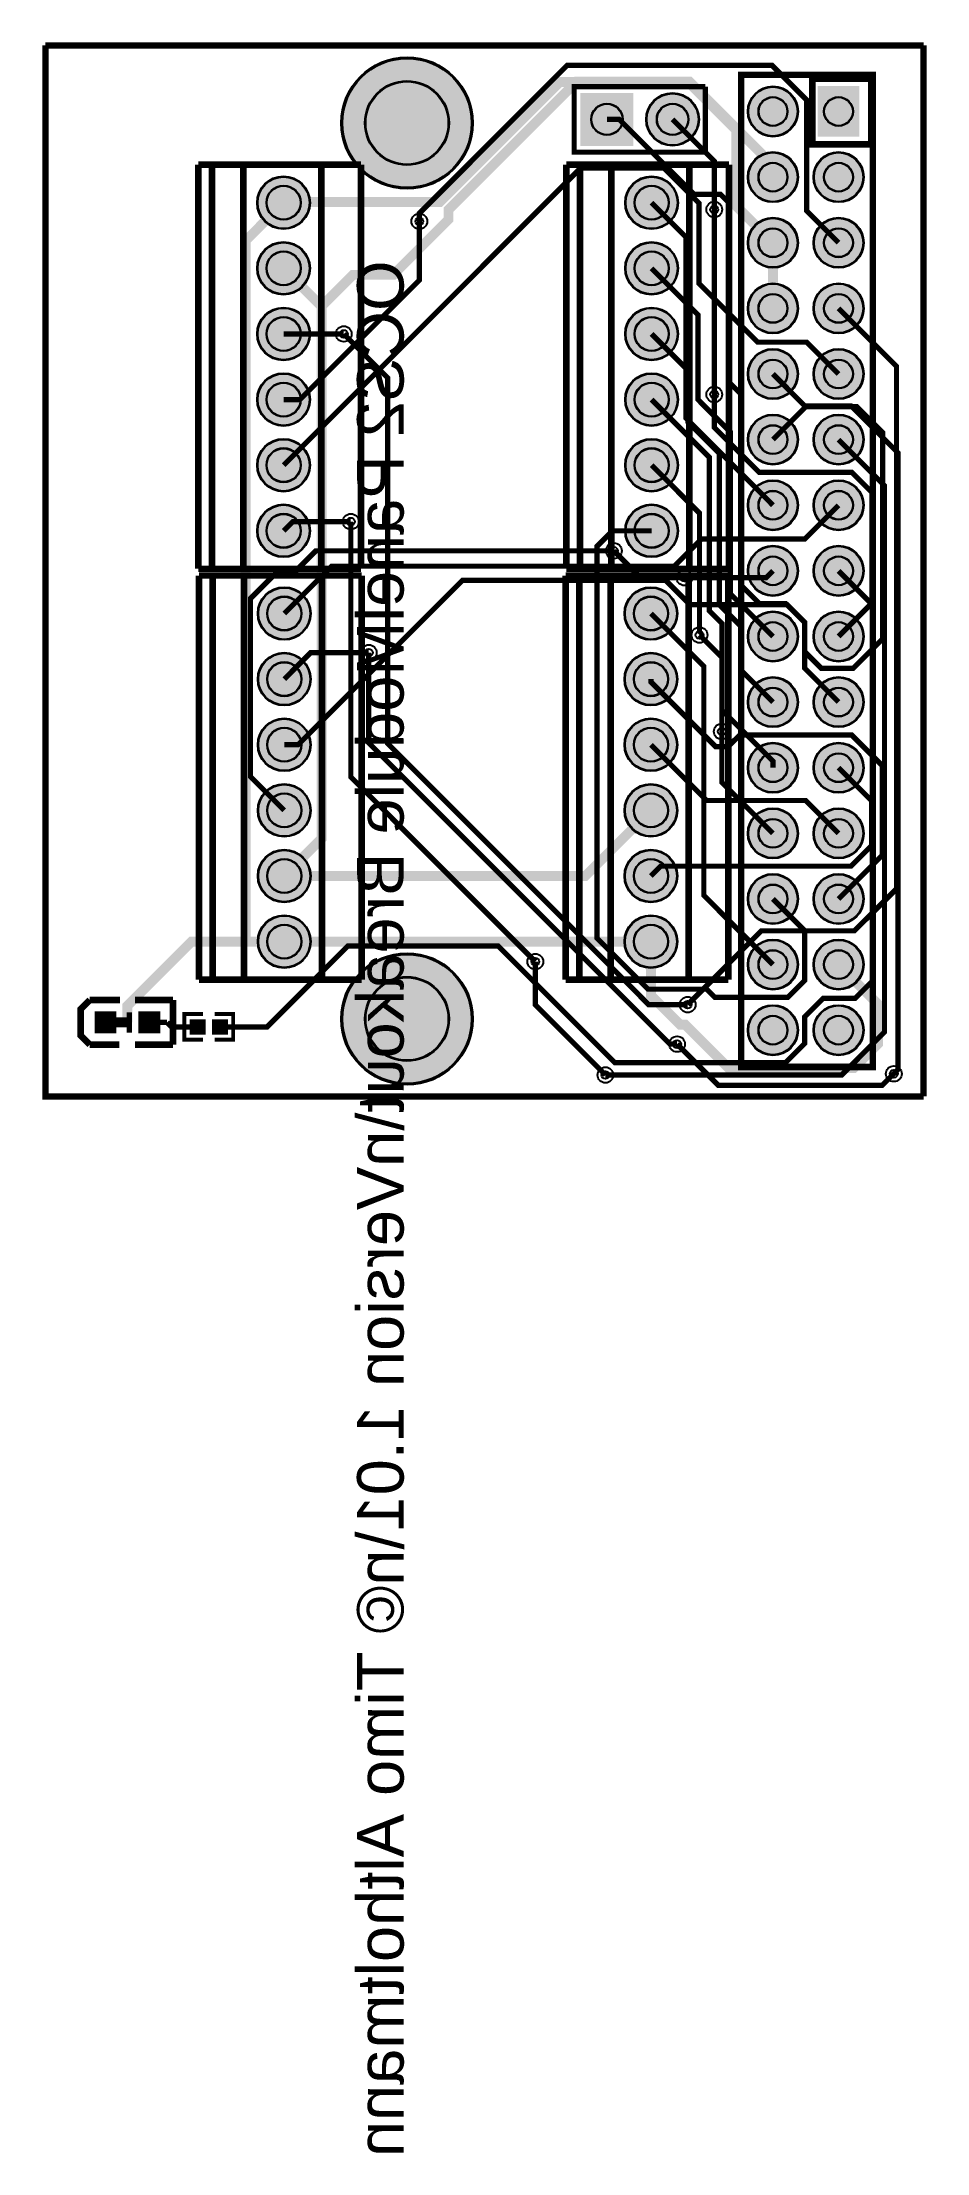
# Model space of a CAD drawing. Header units: millimetres. Extents: x -0.1 to 34.1, y -40.9 to 40.8.
import ezdxf

# ---------------------------------------------------------------- set-up
doc = ezdxf.new("R2010")
doc.units = ezdxf.units.MM
for name, color, linetype, true_color in [('BoardOutLine', 7, 'Continuous', 0xff00ff), ('BottomLayer', 7, 'Continuous', 0x0000ff), ('BottomSilkLayer', 7, 'Continuous', 0x66cc33), ('BottomSolderMaskLayer', 7, 'Continuous', 0xaa00ff), ('Document', 7, 'Continuous', 0xffffff), ('Hole', 7, 'Continuous', 0x222222), ('Multi-Layer', 7, 'Continuous', 0xc0c0c0), ('TopLayer', 7, 'Continuous', 0xff0000), ('TopPasteMaskLayer', 7, 'Continuous', 0x808080), ('TopSilkLayer', 7, 'Continuous', 0xffcc00), ('TopSolderMaskLayer', 7, 'Continuous', 0x800080)]:
    doc.layers.add(name, color=color, linetype=linetype, true_color=true_color)
doc.styles.get("Standard").update_dxf_attribs({"font": 'arial.ttf'})

msp = doc.modelspace()

# ---------------------------------------------------------------- hatches: boundary and pattern name
at = {"layer": 'BottomSolderMaskLayer'}
for points in [[(11.449, 37.68, 1), (16.551, 37.68, 1)], [(20.717, 38.846), (22.768, 38.846), (22.768, 36.795), (20.717, 36.795)], [(23.257, 37.821, 1), (25.308, 37.821, 1)], [(27.193, 38.125, 1), (29.144, 38.125, 1)], [(29.9, 39.106), (29.9, 37.145), (31.517, 37.145), (31.517, 39.106)], [(27.193, 35.585, 1), (29.144, 35.585, 1)], [(29.733, 35.585, 1), (31.684, 35.585, 1)], [(8.195, 34.595, 1), (10.246, 34.595, 1)], [(22.444, 34.595, 1), (24.495, 34.595, 1)], [(27.193, 33.045, 1), (29.144, 33.045, 1)], [(29.733, 33.045, 1), (31.684, 33.045, 1)], [(8.195, 32.055, 1), (10.246, 32.055, 1)], [(22.444, 32.055, 1), (24.495, 32.055, 1)], [(27.193, 30.505, 1), (29.144, 30.505, 1)], [(29.733, 30.505, 1), (31.684, 30.505, 1)], [(8.195, 29.515, 1), (10.246, 29.515, 1)], [(22.444, 29.515, 1), (24.495, 29.515, 1)], [(27.193, 27.965, 1), (29.144, 27.965, 1)], [(29.733, 27.965, 1), (31.684, 27.965, 1)], [(8.195, 26.975, 1), (10.246, 26.975, 1)], [(22.444, 26.975, 1), (24.495, 26.975, 1)], [(27.193, 25.425, 1), (29.144, 25.425, 1)], [(29.733, 25.425, 1), (31.684, 25.425, 1)], [(8.195, 24.435, 1), (10.246, 24.435, 1)], [(22.444, 24.435, 1), (24.495, 24.435, 1)], [(27.193, 22.885, 1), (29.144, 22.885, 1)], [(29.733, 22.885, 1), (31.684, 22.885, 1)], [(8.195, 21.895, 1), (10.246, 21.895, 1)], [(22.444, 21.895, 1), (24.495, 21.895, 1)], [(27.193, 20.345, 1), (29.144, 20.345, 1)], [(29.733, 20.345, 1), (31.684, 20.345, 1)], [(8.22, 18.694, 1), (10.271, 18.694, 1)], [(22.419, 18.694, 1), (24.47, 18.694, 1)], [(27.193, 17.805, 1), (29.144, 17.805, 1)], [(29.733, 17.805, 1), (31.684, 17.805, 1)], [(8.22, 16.154, 1), (10.271, 16.154, 1)], [(22.419, 16.154, 1), (24.47, 16.154, 1)], [(27.193, 15.265, 1), (29.144, 15.265, 1)], [(29.733, 15.265, 1), (31.684, 15.265, 1)], [(8.22, 13.614, 1), (10.271, 13.614, 1)], [(22.419, 13.614, 1), (24.47, 13.614, 1)], [(27.193, 12.725, 1), (29.144, 12.725, 1)], [(29.733, 12.725, 1), (31.684, 12.725, 1)], [(8.22, 11.074, 1), (10.271, 11.074, 1)], [(22.419, 11.074, 1), (24.47, 11.074, 1)], [(27.193, 10.185, 1), (29.144, 10.185, 1)], [(29.733, 10.185, 1), (31.684, 10.185, 1)], [(8.22, 8.534, 1), (10.271, 8.534, 1)], [(22.419, 8.534, 1), (24.47, 8.534, 1)], [(27.193, 7.645, 1), (29.144, 7.645, 1)], [(29.733, 7.645, 1), (31.684, 7.645, 1)], [(8.22, 5.994, 1), (10.271, 5.994, 1)], [(22.419, 5.994, 1), (24.47, 5.994, 1)], [(27.193, 5.105, 1), (29.144, 5.105, 1)], [(29.733, 5.105, 1), (31.684, 5.105, 1)], [(11.449, 3, 1), (16.551, 3, 1)], [(27.193, 2.565, 1), (29.144, 2.565, 1)], [(29.733, 2.565, 1), (31.684, 2.565, 1)]]:
    msp.add_hatch(color=256, dxfattribs=at).paths.add_polyline_path(points)
at = {"layer": 'Document'}
for points in [[(1.982, 2.92), (2.642, 2.92), (2.642, 2.767), (1.982, 2.767)], [(3.835, 2.972), (4.496, 2.972), (4.496, 2.819), (3.835, 2.819)], [(4.111, 2.595), (4.111, 3.255), (4.263, 3.255), (4.263, 2.595)]]:
    msp.add_hatch(color=256, dxfattribs=at).paths.add_polyline_path(points)
at = {"layer": 'Multi-Layer'}
for points in [[(20.742, 38.821), (22.742, 38.821), (22.742, 36.821), (20.742, 36.821)], [(23.282, 37.821, 1), (25.282, 37.821, 1)], [(27.219, 38.125, 1), (29.119, 38.125, 1)], [(29.921, 39.075), (29.921, 37.175), (31.496, 37.175), (31.496, 39.075)], [(27.219, 35.585, 1), (29.119, 35.585, 1)], [(29.759, 35.585, 1), (31.659, 35.585, 1)], [(8.22, 34.595, 1), (10.22, 34.595, 1)], [(22.47, 34.595, 1), (24.47, 34.595, 1)], [(27.219, 33.045, 1), (29.119, 33.045, 1)], [(29.759, 33.045, 1), (31.659, 33.045, 1)], [(8.22, 32.055, 1), (10.22, 32.055, 1)], [(22.47, 32.055, 1), (24.47, 32.055, 1)], [(27.219, 30.505, 1), (29.119, 30.505, 1)], [(29.759, 30.505, 1), (31.659, 30.505, 1)], [(8.22, 29.515, 1), (10.22, 29.515, 1)], [(22.47, 29.515, 1), (24.47, 29.515, 1)], [(27.219, 27.965, 1), (29.119, 27.965, 1)], [(29.759, 27.965, 1), (31.659, 27.965, 1)], [(8.22, 26.975, 1), (10.22, 26.975, 1)], [(22.47, 26.975, 1), (24.47, 26.975, 1)], [(27.219, 25.425, 1), (29.119, 25.425, 1)], [(29.759, 25.425, 1), (31.659, 25.425, 1)], [(8.22, 24.435, 1), (10.22, 24.435, 1)], [(22.47, 24.435, 1), (24.47, 24.435, 1)], [(27.219, 22.885, 1), (29.119, 22.885, 1)], [(29.759, 22.885, 1), (31.659, 22.885, 1)], [(8.22, 21.895, 1), (10.22, 21.895, 1)], [(22.47, 21.895, 1), (24.47, 21.895, 1)], [(27.219, 20.345, 1), (29.119, 20.345, 1)], [(29.759, 20.345, 1), (31.659, 20.345, 1)], [(8.246, 18.694, 1), (10.246, 18.694, 1)], [(22.444, 18.694, 1), (24.444, 18.694, 1)], [(27.219, 17.805, 1), (29.119, 17.805, 1)], [(29.759, 17.805, 1), (31.659, 17.805, 1)], [(8.246, 16.154, 1), (10.246, 16.154, 1)], [(22.444, 16.154, 1), (24.444, 16.154, 1)], [(27.219, 15.265, 1), (29.119, 15.265, 1)], [(29.759, 15.265, 1), (31.659, 15.265, 1)], [(8.246, 13.614, 1), (10.246, 13.614, 1)], [(22.444, 13.614, 1), (24.444, 13.614, 1)], [(27.219, 12.725, 1), (29.119, 12.725, 1)], [(29.759, 12.725, 1), (31.659, 12.725, 1)], [(8.246, 11.074, 1), (10.246, 11.074, 1)], [(22.444, 11.074, 1), (24.444, 11.074, 1)], [(27.219, 10.185, 1), (29.119, 10.185, 1)], [(29.759, 10.185, 1), (31.659, 10.185, 1)], [(8.246, 8.534, 1), (10.246, 8.534, 1)], [(22.444, 8.534, 1), (24.444, 8.534, 1)], [(27.219, 7.645, 1), (29.119, 7.645, 1)], [(29.759, 7.645, 1), (31.659, 7.645, 1)], [(8.246, 5.994, 1), (10.246, 5.994, 1)], [(22.444, 5.994, 1), (24.444, 5.994, 1)], [(27.219, 5.105, 1), (29.119, 5.105, 1)], [(29.759, 5.105, 1), (31.659, 5.105, 1)], [(27.219, 2.565, 1), (29.119, 2.565, 1)], [(29.759, 2.565, 1), (31.659, 2.565, 1)]]:
    msp.add_hatch(color=256, dxfattribs=at).paths.add_polyline_path(points)
at = {"layer": 'TopLayer'}
for points in [[(1.924, 2.47), (1.924, 3.27), (2.724, 3.27), (2.724, 2.47)], [(3.626, 2.47), (3.626, 3.27), (4.426, 3.27), (4.426, 2.47)], [(6.175, 2.962), (6.175, 2.422), (5.609, 2.422), (5.609, 2.962)], [(6.475, 2.962), (6.475, 2.422), (7.04, 2.422), (7.04, 2.962)]]:
    msp.add_hatch(color=256, dxfattribs=at).paths.add_polyline_path(points)
at = {"layer": 'TopPasteMaskLayer'}
for points in [[(1.924, 2.47), (1.924, 3.27), (2.724, 3.27), (2.724, 2.47)], [(3.626, 2.47), (3.626, 3.27), (4.426, 3.27), (4.426, 2.47)], [(6.19, 2.922), (6.19, 2.462), (6.15, 2.422), (5.649, 2.422), (5.609, 2.462), (5.609, 2.922), (5.649, 2.962), (6.15, 2.962)], [(6.46, 2.922), (6.46, 2.462), (6.5, 2.422), (7, 2.422), (7.04, 2.462), (7.04, 2.922), (7, 2.962), (6.5, 2.962)]]:
    msp.add_hatch(color=256, dxfattribs=at).paths.add_polyline_path(points)
at = {"layer": 'TopSolderMaskLayer'}
for points in [[(11.449, 37.68, 1), (16.551, 37.68, 1)], [(20.717, 38.846), (22.768, 38.846), (22.768, 36.795), (20.717, 36.795)], [(23.257, 37.821, 1), (25.308, 37.821, 1)], [(27.193, 38.125, 1), (29.144, 38.125, 1)], [(29.9, 39.106), (29.9, 37.145), (31.517, 37.145), (31.517, 39.106)], [(27.193, 35.585, 1), (29.144, 35.585, 1)], [(29.733, 35.585, 1), (31.684, 35.585, 1)], [(8.195, 34.595, 1), (10.246, 34.595, 1)], [(22.444, 34.595, 1), (24.495, 34.595, 1)], [(27.193, 33.045, 1), (29.144, 33.045, 1)], [(29.733, 33.045, 1), (31.684, 33.045, 1)], [(8.195, 32.055, 1), (10.246, 32.055, 1)], [(22.444, 32.055, 1), (24.495, 32.055, 1)], [(27.193, 30.505, 1), (29.144, 30.505, 1)], [(29.733, 30.505, 1), (31.684, 30.505, 1)], [(8.195, 29.515, 1), (10.246, 29.515, 1)], [(22.444, 29.515, 1), (24.495, 29.515, 1)], [(27.193, 27.965, 1), (29.144, 27.965, 1)], [(29.733, 27.965, 1), (31.684, 27.965, 1)], [(8.195, 26.975, 1), (10.246, 26.975, 1)], [(22.444, 26.975, 1), (24.495, 26.975, 1)], [(27.193, 25.425, 1), (29.144, 25.425, 1)], [(29.733, 25.425, 1), (31.684, 25.425, 1)], [(8.195, 24.435, 1), (10.246, 24.435, 1)], [(22.444, 24.435, 1), (24.495, 24.435, 1)], [(27.193, 22.885, 1), (29.144, 22.885, 1)], [(29.733, 22.885, 1), (31.684, 22.885, 1)], [(8.195, 21.895, 1), (10.246, 21.895, 1)], [(22.444, 21.895, 1), (24.495, 21.895, 1)], [(27.193, 20.345, 1), (29.144, 20.345, 1)], [(29.733, 20.345, 1), (31.684, 20.345, 1)], [(8.22, 18.694, 1), (10.271, 18.694, 1)], [(22.419, 18.694, 1), (24.47, 18.694, 1)], [(27.193, 17.805, 1), (29.144, 17.805, 1)], [(29.733, 17.805, 1), (31.684, 17.805, 1)], [(8.22, 16.154, 1), (10.271, 16.154, 1)], [(22.419, 16.154, 1), (24.47, 16.154, 1)], [(27.193, 15.265, 1), (29.144, 15.265, 1)], [(29.733, 15.265, 1), (31.684, 15.265, 1)], [(8.22, 13.614, 1), (10.271, 13.614, 1)], [(22.419, 13.614, 1), (24.47, 13.614, 1)], [(27.193, 12.725, 1), (29.144, 12.725, 1)], [(29.733, 12.725, 1), (31.684, 12.725, 1)], [(8.22, 11.074, 1), (10.271, 11.074, 1)], [(22.419, 11.074, 1), (24.47, 11.074, 1)], [(27.193, 10.185, 1), (29.144, 10.185, 1)], [(29.733, 10.185, 1), (31.684, 10.185, 1)], [(8.22, 8.534, 1), (10.271, 8.534, 1)], [(22.419, 8.534, 1), (24.47, 8.534, 1)], [(27.193, 7.645, 1), (29.144, 7.645, 1)], [(29.733, 7.645, 1), (31.684, 7.645, 1)], [(8.22, 5.994, 1), (10.271, 5.994, 1)], [(22.419, 5.994, 1), (24.47, 5.994, 1)], [(27.193, 5.105, 1), (29.144, 5.105, 1)], [(29.733, 5.105, 1), (31.684, 5.105, 1)], [(11.449, 3, 1), (16.551, 3, 1)], [(1.899, 2.445), (1.899, 3.296), (2.75, 3.296), (2.75, 2.445)], [(3.601, 2.445), (3.601, 3.296), (4.451, 3.296), (4.451, 2.445)], [(27.193, 2.565, 1), (29.144, 2.565, 1)], [(29.733, 2.565, 1), (31.684, 2.565, 1)], [(6.2, 2.988), (6.2, 2.397), (5.584, 2.397), (5.584, 2.988)], [(6.449, 2.988), (6.449, 2.397), (7.066, 2.397), (7.066, 2.988)]]:
    msp.add_hatch(color=256, dxfattribs=at).paths.add_polyline_path(points)

# ---------------------------------------------------------------- linework, layer by layer
at = {"layer": 'BoardOutLine', "const_width": 0.254}
for points in [[(34, 40.68), (0, 40.68)], [(0, 40.68), (0, 0), (34, 0)], [(34, 0), (34, 40.68)]]:
    msp.add_lwpolyline(points, dxfattribs=at)
at = {"layer": 'BottomLayer'}
for points, const_width in [([(28.169, 33.046), (26.754, 34.46), (26.754, 37.395), (24.884, 39.266), (19.921, 39.266), (15.278, 34.623), (9.248, 34.623), (9.22, 34.595)], 0.381), ([(25.896, 34.33), (25.896, 36.207), (24.282, 37.821)], 0.203), ([(9.22, 24.435), (20.724, 35.938), (23.945, 35.938), (25.31, 34.574), (25.31, 31.463), (27.575, 29.198), (29.476, 29.198), (30.709, 27.966)], 0.203), ([(23.47, 34.595), (24.797, 33.268), (24.797, 26.258), (28.169, 22.885)], 0.203), ([(9.22, 26.975), (9.855, 26.975), (14.475, 31.596), (14.475, 33.874)], 0.203), ([(30.709, 30.506), (32.952, 28.262), (32.952, 8.037), (31.327, 6.413), (27.725, 6.413), (24.867, 3.554)], 0.203), ([(9.22, 29.515), (11.551, 29.515)], 0.203), ([(9.246, 13.614), (9.784, 13.614), (16.149, 19.979), (24.014, 19.979), (24.957, 19.037), (28.721, 19.037), (29.401, 18.356), (29.401, 17.215), (30.042, 16.574), (31.275, 16.574), (32.417, 17.716), (32.417, 25.702), (31.423, 26.696), (29.438, 26.696), (28.169, 27.966)], 0.203), ([(30.709, 17.805), (31.998, 19.095), (31.998, 23.388), (31.232, 24.155), (27.635, 24.155), (25.896, 25.895), (25.896, 27.174)], 0.203), ([(30.709, 22.885), (29.4, 21.577), (25.406, 21.577), (24.357, 20.528), (11.079, 20.528), (9.246, 18.694)], 0.203), ([(11.824, 22.252), (9.577, 22.252), (9.22, 21.895)], 0.203), ([(9.246, 11.074), (7.938, 12.382), (7.938, 19.273), (9.052, 20.387), (9.737, 20.387), (10.468, 21.119), (22.01, 21.119)], 0.203), ([(24.741, 20.081), (27.904, 20.081), (28.169, 20.345)], 0.203), ([(12.519, 17.179), (10.27, 17.179), (9.246, 16.154)], 0.203), ([(26.19, 14.129), (26.19, 16.998), (25.326, 17.862)], 0.203), ([(23.444, 16.154), (23.444, 16.046), (25.947, 13.543), (26.433, 13.543), (26.886, 13.995), (31.213, 13.995), (32.409, 12.8), (32.409, 9.345), (30.709, 7.645)], 0.203), ([(30.709, 10.185), (29.439, 11.455), (25.604, 11.455), (23.444, 13.614)], 0.203), ([(30.709, 12.725), (31.994, 11.44), (31.994, 9.714), (31.195, 8.915), (23.825, 8.915), (23.444, 8.534)], 0.203), ([(9.246, 8.534), (20.904, 8.534), (23.444, 11.074)], 0.381), ([(23.444, 5.994), (9.246, 5.994)], 0.381), ([(30.709, 5.105), (32.246, 3.568), (32.246, 2.048), (31.301, 1.103), (26.443, 1.103), (24.769, 2.777), (24.575, 2.777), (23.444, 3.907), (23.444, 5.994)], 0.381), ([(21.682, 0.83), (18.967, 3.544), (18.967, 5.218)], 0.203), ([(32.851, 0.879), (32.404, 0.432), (26.054, 0.432), (24.458, 2.027)], 0.203)]:
    msp.add_lwpolyline(points, dxfattribs=dict(at, const_width=const_width))
at = {"layer": 'BottomSilkLayer', "const_width": 0.254}
for points in [[(26.939, 39.545), (26.939, 1.145), (32.039, 1.145), (32.039, 39.545), (26.939, 39.545)], [(29.693, 39.395), (29.693, 36.855), (31.979, 36.855), (31.979, 39.395), (29.693, 39.395)]]:
    msp.add_lwpolyline(points, close=True, dxfattribs=at)
at = {"layer": 'BottomSolderMaskLayer'}
for centre, radius in [((14, 37.68), 2.551), ((13.999, 37.68), 1.633), ((21.742, 37.821), 0.615), ((24.282, 37.821), 1.025), ((24.282, 37.821), 0.615), ((28.169, 38.125), 0.975), ((28.169, 38.125), 0.565), ((30.709, 38.125), 0.565), ((28.169, 35.585), 0.975), ((28.169, 35.585), 0.565), ((30.709, 35.585), 0.975), ((30.709, 35.585), 0.565), ((9.22, 34.595), 1.025), ((9.22, 34.595), 0.667), ((23.47, 34.595), 1.025), ((23.47, 34.595), 0.667), ((28.169, 33.045), 0.975), ((28.169, 33.045), 0.565), ((30.709, 33.045), 0.975), ((30.709, 33.045), 0.565), ((9.22, 32.055), 1.025), ((9.22, 32.055), 0.667), ((23.47, 32.055), 1.025), ((23.47, 32.055), 0.667), ((28.169, 30.505), 0.975), ((28.169, 30.505), 0.565), ((30.709, 30.505), 0.975), ((30.709, 30.505), 0.565), ((9.22, 29.515), 1.025), ((23.47, 29.515), 1.025), ((9.22, 29.515), 0.667), ((23.47, 29.515), 0.667), ((28.169, 27.965), 0.975), ((30.709, 27.965), 0.975), ((9.22, 26.975), 1.025), ((23.47, 26.975), 1.025), ((28.169, 27.965), 0.565), ((30.709, 27.965), 0.565), ((9.22, 26.975), 0.667), ((23.47, 26.975), 0.667), ((28.169, 25.425), 0.975), ((30.709, 25.425), 0.975), ((9.22, 24.435), 1.025), ((23.47, 24.435), 1.025), ((28.169, 25.425), 0.565), ((30.709, 25.425), 0.565), ((9.22, 24.435), 0.667), ((23.47, 24.435), 0.667), ((28.169, 22.885), 0.975), ((30.709, 22.885), 0.975), ((9.22, 21.895), 1.025), ((23.47, 21.895), 1.025), ((28.169, 22.885), 0.565), ((30.709, 22.885), 0.565), ((9.22, 21.895), 0.667), ((23.47, 21.895), 0.667), ((28.169, 20.345), 0.975), ((30.709, 20.345), 0.975), ((28.169, 20.345), 0.565), ((30.709, 20.345), 0.565), ((9.246, 18.694), 1.025), ((23.444, 18.694), 1.025), ((9.246, 18.694), 0.667), ((23.444, 18.694), 0.667), ((28.169, 17.805), 0.975), ((28.169, 17.805), 0.565), ((30.709, 17.805), 0.975), ((30.709, 17.805), 0.565), ((9.246, 16.154), 1.025), ((23.444, 16.154), 1.025), ((9.246, 16.154), 0.667), ((23.444, 16.154), 0.667), ((28.169, 15.265), 0.975), ((28.169, 15.265), 0.565), ((30.709, 15.265), 0.975), ((30.709, 15.265), 0.565), ((9.246, 13.614), 1.025), ((9.246, 13.614), 0.667), ((23.444, 13.614), 1.025), ((23.444, 13.614), 0.667), ((28.169, 12.725), 0.975), ((28.169, 12.725), 0.565), ((30.709, 12.725), 0.975), ((30.709, 12.725), 0.565), ((9.246, 11.074), 1.025), ((9.246, 11.074), 0.667), ((23.444, 11.074), 1.025), ((23.444, 11.074), 0.667), ((28.169, 10.185), 0.975), ((28.169, 10.185), 0.565), ((30.709, 10.185), 0.975), ((30.709, 10.185), 0.565), ((9.246, 8.534), 1.025), ((9.246, 8.534), 0.667), ((23.444, 8.534), 1.025), ((23.444, 8.534), 0.667), ((28.169, 7.645), 0.975), ((28.169, 7.645), 0.565), ((30.709, 7.645), 0.975), ((30.709, 7.645), 0.565), ((9.246, 5.994), 1.025), ((9.246, 5.994), 0.667), ((23.444, 5.994), 1.025), ((23.444, 5.994), 0.667), ((28.169, 5.105), 0.975), ((30.709, 5.105), 0.975), ((14, 3), 2.551), ((28.169, 5.105), 0.565), ((30.709, 5.105), 0.565), ((13.999, 3), 1.633), ((28.169, 2.565), 0.975), ((30.709, 2.565), 0.975), ((28.169, 2.565), 0.565), ((30.709, 2.565), 0.565)]:
    msp.add_circle(centre, radius, dxfattribs=at)
at = {"layer": 'Hole'}
for centre in [(25.896, 34.33), (14.475, 33.873), (11.551, 29.515), (25.896, 27.173), (11.824, 22.251), (22.01, 21.119), (24.741, 20.081), (25.326, 17.862), (12.519, 17.178), (26.19, 14.128), (18.967, 5.218), (24.867, 3.554), (24.458, 2.027), (21.682, 0.83), (32.851, 0.879)]:
    msp.add_circle(centre, 0.152, dxfattribs=at)
at = {"layer": 'Multi-Layer'}
for centre, radius in [((14, 37.68), 2.5), ((13.999, 37.68), 1.6), ((21.742, 37.821), 0.6), ((24.282, 37.821), 1), ((24.282, 37.821), 0.6), ((28.169, 38.125), 0.95), ((28.169, 38.125), 0.55), ((30.709, 38.125), 0.55), ((28.169, 35.585), 0.95), ((28.169, 35.585), 0.55), ((30.709, 35.585), 0.95), ((30.709, 35.585), 0.55), ((9.22, 34.595), 1), ((9.22, 34.595), 0.65), ((23.47, 34.595), 1), ((23.47, 34.595), 0.65), ((25.896, 34.33), 0.305), ((14.475, 33.873), 0.305), ((28.169, 33.045), 0.95), ((28.169, 33.045), 0.55), ((30.709, 33.045), 0.95), ((30.709, 33.045), 0.55), ((9.22, 32.055), 1), ((9.22, 32.055), 0.65), ((23.47, 32.055), 1), ((23.47, 32.055), 0.65), ((28.169, 30.505), 0.95), ((28.169, 30.505), 0.55), ((30.709, 30.505), 0.95), ((30.709, 30.505), 0.55), ((9.22, 29.515), 1), ((23.47, 29.515), 1), ((9.22, 29.515), 0.65), ((11.551, 29.515), 0.305), ((23.47, 29.515), 0.65), ((28.169, 27.965), 0.95), ((30.709, 27.965), 0.95), ((9.22, 26.975), 1), ((23.47, 26.975), 1), ((28.169, 27.965), 0.55), ((30.709, 27.965), 0.55), ((9.22, 26.975), 0.65), ((23.47, 26.975), 0.65), ((25.896, 27.173), 0.305), ((28.169, 25.425), 0.95), ((30.709, 25.425), 0.95), ((9.22, 24.435), 1), ((23.47, 24.435), 1), ((28.169, 25.425), 0.55), ((30.709, 25.425), 0.55), ((9.22, 24.435), 0.65), ((23.47, 24.435), 0.65), ((28.169, 22.885), 0.95), ((30.709, 22.885), 0.95), ((9.22, 21.895), 1), ((23.47, 21.895), 1), ((28.169, 22.885), 0.55), ((30.709, 22.885), 0.55), ((9.22, 21.895), 0.65), ((11.824, 22.251), 0.305), ((23.47, 21.895), 0.65), ((22.01, 21.119), 0.305), ((28.169, 20.345), 0.95), ((30.709, 20.345), 0.95), ((28.169, 20.345), 0.55), ((30.709, 20.345), 0.55), ((9.246, 18.694), 1), ((23.444, 18.694), 1), ((24.741, 20.081), 0.305), ((9.246, 18.694), 0.65), ((23.444, 18.694), 0.65), ((25.326, 17.862), 0.305), ((28.169, 17.805), 0.95), ((28.169, 17.805), 0.55), ((30.709, 17.805), 0.95), ((30.709, 17.805), 0.55), ((12.519, 17.178), 0.305), ((9.246, 16.154), 1), ((9.246, 16.154), 0.65), ((23.444, 16.154), 1), ((23.444, 16.154), 0.65), ((28.169, 15.265), 0.95), ((28.169, 15.265), 0.55), ((30.709, 15.265), 0.95), ((30.709, 15.265), 0.55), ((9.246, 13.614), 1), ((9.246, 13.614), 0.65), ((23.444, 13.614), 1), ((23.444, 13.614), 0.65), ((26.19, 14.128), 0.305), ((28.169, 12.725), 0.95), ((28.169, 12.725), 0.55), ((30.709, 12.725), 0.95), ((30.709, 12.725), 0.55), ((9.246, 11.074), 1), ((9.246, 11.074), 0.65), ((23.444, 11.074), 1), ((23.444, 11.074), 0.65), ((28.169, 10.185), 0.95), ((28.169, 10.185), 0.55), ((30.709, 10.185), 0.95), ((30.709, 10.185), 0.55), ((9.246, 8.534), 1), ((9.246, 8.534), 0.65), ((23.444, 8.534), 1), ((23.444, 8.534), 0.65), ((28.169, 7.645), 0.95), ((28.169, 7.645), 0.55), ((30.709, 7.645), 0.95), ((30.709, 7.645), 0.55), ((9.246, 5.994), 1), ((9.246, 5.994), 0.65), ((23.444, 5.994), 1), ((23.444, 5.994), 0.65), ((28.169, 5.105), 0.95), ((30.709, 5.105), 0.95), ((14, 3), 2.5), ((18.967, 5.218), 0.305), ((28.169, 5.105), 0.55), ((30.709, 5.105), 0.55), ((13.999, 3), 1.6), ((24.867, 3.554), 0.305), ((28.169, 2.565), 0.95), ((30.709, 2.565), 0.95), ((28.169, 2.565), 0.55), ((30.709, 2.565), 0.55), ((24.458, 2.027), 0.305), ((21.682, 0.83), 0.305), ((32.851, 0.879), 0.305)]:
    msp.add_circle(centre, radius, dxfattribs=at)
at = {"layer": 'TopLayer'}
for points, const_width in [([(28.169, 35.586), (28.169, 36.048), (24.931, 39.286), (20.571, 39.286), (15.603, 34.318), (15.603, 33.941), (13.464, 31.802), (11.911, 31.802), (10.692, 30.583)], 0.381), ([(30.709, 33.046), (29.476, 34.278), (29.476, 38.569), (28.134, 39.91), (20.203, 39.91), (14.475, 34.183), (14.475, 33.874)], 0.203), ([(30.709, 15.265), (29.4, 16.574), (29.4, 18.34), (28.664, 19.077), (27.644, 19.077), (26.917, 19.803), (26.917, 27.195), (26.482, 27.631), (26.482, 34.573), (26.139, 34.916), (25.124, 34.916), (22.22, 37.821), (21.742, 37.821)], 0.203), ([(7.755, 5.994), (7.755, 33.13), (9.22, 34.595)], 0.381), ([(25.896, 34.33), (25.896, 27.174)], 0.203), ([(28.169, 30.506), (28.169, 33.046)], 0.381), ([(10.692, 30.583), (9.22, 32.055)], 0.381), ([(28.169, 17.805), (26.515, 19.459), (26.515, 25.724), (25.267, 26.973), (25.267, 30.258), (23.47, 32.055)], 0.203), ([(9.246, 8.534), (10.692, 9.981), (10.692, 30.583)], 0.381), ([(24.867, 3.554), (23.358, 3.554), (13.247, 13.665), (13.247, 27.818), (11.551, 29.515)], 0.203), ([(28.169, 15.265), (26.912, 16.522), (26.912, 18.219), (26.093, 19.038), (26.093, 24.893), (24.884, 26.102), (24.884, 28.101), (23.47, 29.515)], 0.203), ([(28.169, 12.725), (28.169, 12.979), (26.196, 14.951), (26.196, 18.31), (25.71, 18.796), (25.71, 24.735), (23.47, 26.975)], 0.203), ([(28.169, 25.426), (29.477, 26.734), (31.193, 26.734), (33.01, 24.917), (33.01, 1.038), (32.851, 0.879)], 0.203), ([(30.709, 25.426), (32.49, 23.644), (32.49, 2.493), (30.828, 0.83), (21.682, 0.83)], 0.203), ([(25.326, 17.862), (25.327, 17.863), (25.327, 22.577), (23.47, 24.435)], 0.203), ([(18.967, 5.218), (11.824, 12.362), (11.824, 22.252)], 0.203), ([(28.169, 7.645), (29.401, 6.413), (29.401, 4.49), (28.747, 3.835), (25.925, 3.835), (25.608, 4.153), (23.334, 4.153), (21.359, 6.128), (21.359, 21.298), (21.956, 21.895), (23.47, 21.895)], 0.203), ([(6.757, 2.692), (8.58, 2.692), (11.709, 5.821), (17.535, 5.821), (22.049, 1.308), (28.658, 1.308), (29.4, 2.049), (29.4, 3.081), (30.117, 3.798), (31.357, 3.798), (32.017, 4.459), (32.017, 19.037), (30.709, 20.345)], 0.203), ([(22.01, 21.119), (23.048, 20.081), (24.741, 20.081)], 0.203), ([(23.444, 18.694), (25.494, 16.645), (25.494, 7.78), (28.169, 5.105)], 0.203), ([(24.458, 2.027), (24.177, 2.027), (12.519, 13.685), (12.519, 17.179)], 0.203), ([(28.169, 10.185), (26.19, 12.164), (26.19, 14.129)], 0.203), ([(3.169, 2.87), (3.169, 3.504), (5.659, 5.994), (7.755, 5.994)], 0.381), ([(7.755, 5.994), (9.246, 5.994)], 0.381), ([(2.324, 2.87), (3.169, 2.87)], 0.381), ([(4.026, 2.87), (4.706, 2.87)], 0.203), ([(5.892, 2.692), (4.883, 2.692), (4.706, 2.87)], 0.203)]:
    msp.add_lwpolyline(points, dxfattribs=dict(at, const_width=const_width))
at = {"layer": 'TopSilkLayer'}
for points, const_width in [([(25.552, 39.091), (25.552, 36.551), (20.472, 36.551), (20.472, 39.091), (22.377, 39.091)], 0.203), ([(25.552, 39.091), (22.377, 39.091)], 0.203), ([(12.22, 36.065), (5.92, 36.065)], 0.254), ([(5.92, 36.065), (5.92, 20.425)], 0.254), ([(6.451, 36.065), (6.451, 20.425)], 0.254), ([(7.659, 36.065), (7.659, 20.425)], 0.254), ([(10.678, 36.065), (10.678, 20.425)], 0.254), ([(12.22, 36.065), (12.22, 20.425)], 0.254), ([(26.47, 36.065), (20.17, 36.065)], 0.254), ([(20.17, 36.065), (20.17, 20.425)], 0.254), ([(20.7, 36.065), (20.7, 20.425)], 0.254), ([(21.908, 36.065), (21.908, 20.425)], 0.254), ([(24.928, 36.065), (24.928, 20.425)], 0.254), ([(26.47, 36.065), (26.47, 20.425)], 0.254), ([(12.22, 20.425), (5.92, 20.425)], 0.254), ([(26.47, 20.425), (20.17, 20.425)], 0.254), ([(12.246, 20.164), (5.946, 20.164)], 0.254), ([(5.946, 20.164), (5.946, 4.524)], 0.254), ([(6.476, 20.164), (6.476, 4.524)], 0.254), ([(7.684, 20.164), (7.684, 4.524)], 0.254), ([(10.704, 20.164), (10.704, 4.524)], 0.254), ([(12.246, 20.164), (12.246, 4.524)], 0.254), ([(26.444, 20.164), (20.144, 20.164)], 0.254), ([(20.144, 20.164), (20.144, 4.524)], 0.254), ([(20.675, 20.164), (20.675, 4.524)], 0.254), ([(21.883, 20.164), (21.883, 4.524)], 0.254), ([(24.902, 20.164), (24.902, 4.524)], 0.254), ([(26.444, 20.164), (26.444, 4.524)], 0.254), ([(12.246, 4.524), (5.946, 4.524)], 0.254), ([(26.444, 4.524), (20.144, 4.524)], 0.254), ([(1.715, 2.007), (1.359, 2.362), (1.359, 3.378), (1.715, 3.734)], 0.254), ([(2.883, 3.734), (1.715, 3.734)], 0.254), ([(3.251, 2.464), (3.251, 3.251)], 0.203), ([(4.94, 3.734), (3.467, 3.734)], 0.254), ([(4.94, 2.007), (4.94, 3.734)], 0.254), ([(3.251, 2.862), (3.076, 2.862)], 0.203), ([(6.098, 3.191), (5.38, 3.191), (5.38, 2.194), (6.098, 2.194)], 0.152), ([(6.551, 3.191), (7.269, 3.191), (7.269, 2.194), (6.551, 2.194)], 0.152), ([(2.858, 2.007), (1.715, 2.007)], 0.254), ([(4.94, 2.007), (3.467, 2.007)], 0.254)]:
    msp.add_lwpolyline(points, dxfattribs=dict(at, const_width=const_width))
at = {"layer": 'TopSolderMaskLayer'}
for centre, radius in [((14, 37.68), 2.551), ((13.999, 37.68), 1.633), ((21.742, 37.821), 0.615), ((24.282, 37.821), 1.025), ((24.282, 37.821), 0.615), ((28.169, 38.125), 0.975), ((28.169, 38.125), 0.565), ((30.709, 38.125), 0.565), ((28.169, 35.585), 0.975), ((28.169, 35.585), 0.565), ((30.709, 35.585), 0.975), ((30.709, 35.585), 0.565), ((9.22, 34.595), 1.025), ((9.22, 34.595), 0.667), ((23.47, 34.595), 1.025), ((23.47, 34.595), 0.667), ((28.169, 33.045), 0.975), ((28.169, 33.045), 0.565), ((30.709, 33.045), 0.975), ((30.709, 33.045), 0.565), ((9.22, 32.055), 1.025), ((9.22, 32.055), 0.667), ((23.47, 32.055), 1.025), ((23.47, 32.055), 0.667), ((28.169, 30.505), 0.975), ((28.169, 30.505), 0.565), ((30.709, 30.505), 0.975), ((30.709, 30.505), 0.565), ((9.22, 29.515), 1.025), ((23.47, 29.515), 1.025), ((9.22, 29.515), 0.667), ((23.47, 29.515), 0.667), ((28.169, 27.965), 0.975), ((30.709, 27.965), 0.975), ((9.22, 26.975), 1.025), ((23.47, 26.975), 1.025), ((28.169, 27.965), 0.565), ((30.709, 27.965), 0.565), ((9.22, 26.975), 0.667), ((23.47, 26.975), 0.667), ((28.169, 25.425), 0.975), ((30.709, 25.425), 0.975), ((9.22, 24.435), 1.025), ((23.47, 24.435), 1.025), ((28.169, 25.425), 0.565), ((30.709, 25.425), 0.565), ((9.22, 24.435), 0.667), ((23.47, 24.435), 0.667), ((28.169, 22.885), 0.975), ((30.709, 22.885), 0.975), ((9.22, 21.895), 1.025), ((23.47, 21.895), 1.025), ((28.169, 22.885), 0.565), ((30.709, 22.885), 0.565), ((9.22, 21.895), 0.667), ((23.47, 21.895), 0.667), ((28.169, 20.345), 0.975), ((30.709, 20.345), 0.975), ((28.169, 20.345), 0.565), ((30.709, 20.345), 0.565), ((9.246, 18.694), 1.025), ((23.444, 18.694), 1.025), ((9.246, 18.694), 0.667), ((23.444, 18.694), 0.667), ((28.169, 17.805), 0.975), ((28.169, 17.805), 0.565), ((30.709, 17.805), 0.975), ((30.709, 17.805), 0.565), ((9.246, 16.154), 1.025), ((23.444, 16.154), 1.025), ((9.246, 16.154), 0.667), ((23.444, 16.154), 0.667), ((28.169, 15.265), 0.975), ((28.169, 15.265), 0.565), ((30.709, 15.265), 0.975), ((30.709, 15.265), 0.565), ((9.246, 13.614), 1.025), ((9.246, 13.614), 0.667), ((23.444, 13.614), 1.025), ((23.444, 13.614), 0.667), ((28.169, 12.725), 0.975), ((28.169, 12.725), 0.565), ((30.709, 12.725), 0.975), ((30.709, 12.725), 0.565), ((9.246, 11.074), 1.025), ((9.246, 11.074), 0.667), ((23.444, 11.074), 1.025), ((23.444, 11.074), 0.667), ((28.169, 10.185), 0.975), ((28.169, 10.185), 0.565), ((30.709, 10.185), 0.975), ((30.709, 10.185), 0.565), ((9.246, 8.534), 1.025), ((9.246, 8.534), 0.667), ((23.444, 8.534), 1.025), ((23.444, 8.534), 0.667), ((28.169, 7.645), 0.975), ((28.169, 7.645), 0.565), ((30.709, 7.645), 0.975), ((30.709, 7.645), 0.565), ((9.246, 5.994), 1.025), ((9.246, 5.994), 0.667), ((23.444, 5.994), 1.025), ((23.444, 5.994), 0.667), ((28.169, 5.105), 0.975), ((30.709, 5.105), 0.975), ((14, 3), 2.551), ((28.169, 5.105), 0.565), ((30.709, 5.105), 0.565), ((13.999, 3), 1.633), ((28.169, 2.565), 0.975), ((30.709, 2.565), 0.975), ((28.169, 2.565), 0.565), ((30.709, 2.565), 0.565)]:
    msp.add_circle(centre, radius, dxfattribs=at)

# ---------------------------------------------------------------- texts
at = {"layer": 'BottomSilkLayer', "text_generation_flag": 2}
msp.add_text('OCS2 PanelModule Breakout\\nVersion 1.01\\n© Timo Altholtmann', height=1.8, rotation=90, dxfattribs=at).set_placement((13.868, 32.36))

doc.saveas('drawing.dxf')
